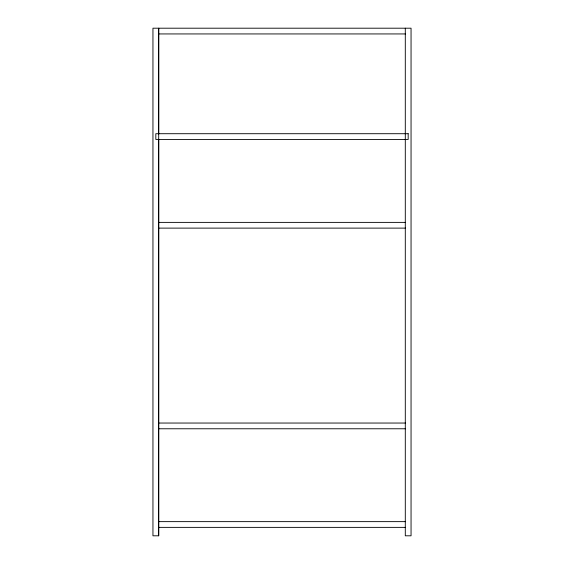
<?xml version="1.0" encoding="UTF-8"?>
<svg xmlns="http://www.w3.org/2000/svg" width="564" height="564" viewBox="0 0 564 564"><rect width="100%" height="100%" fill="white"/><g stroke="black" fill="none" stroke-linecap="round" stroke-linejoin="round"><path stroke-width="0.85" d="M158.456 33.939L405.544 33.939M158.456 222.385L405.544 222.385M158.456 228.117L405.544 228.117M158.456 423.042L405.544 423.042M158.456 428.774L405.544 428.774M158.456 521.637L405.544 521.637M158.456 527.375L405.544 527.375M158.703 139.237L158.703 535.8L152.95 535.8L152.95 28.2L411.05 28.2L411.05 535.8L405.297 535.8L405.297 28.2M158.703 133.95L158.703 28.2L158.681 535.8M408.181 133.71L155.819 133.71L155.819 139.449L408.181 139.449L408.181 133.71"/></g></svg>
